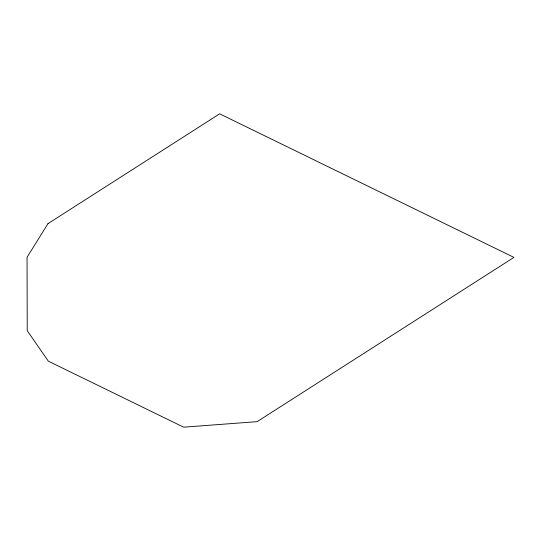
<?xml version="1.0" encoding="UTF-8"?>
<svg xmlns="http://www.w3.org/2000/svg" width="541" height="541" viewBox="0 0 541 541"><rect width="100%" height="100%" fill="white"/><g stroke="black" fill="none" stroke-linecap="round" stroke-linejoin="round"><path stroke-width="0.81" d="M48.014 223.609L27.05 257.273L27.226 330.666L48.338 361.165L183.649 427.174L257.131 421.655L513.95 257.388L219.653 113.826L48.014 223.609"/></g></svg>
